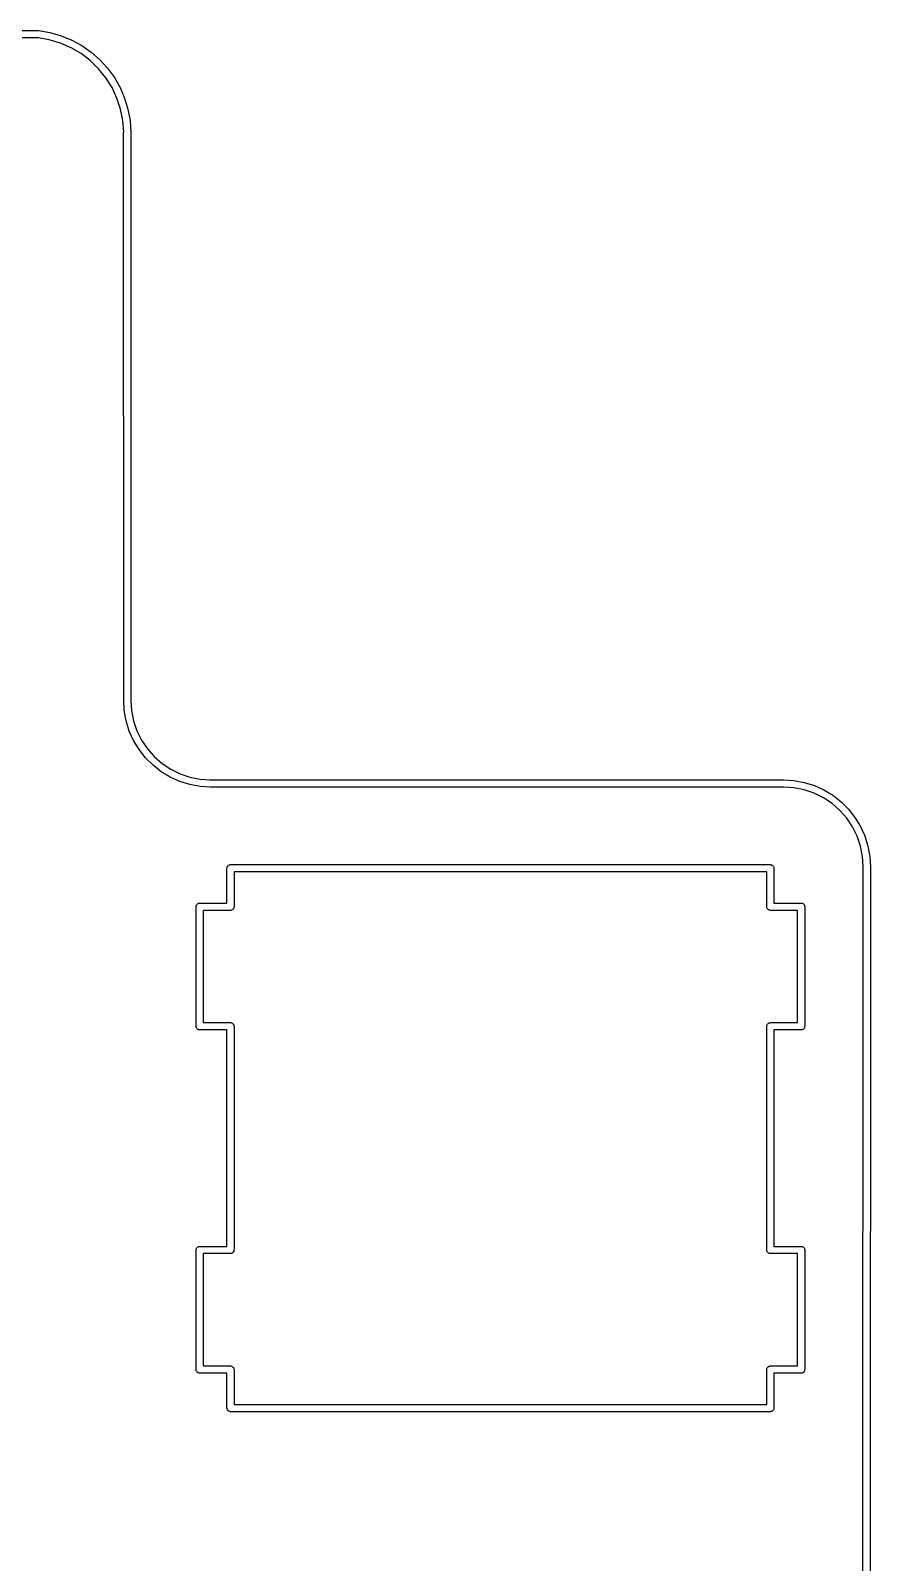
# Model space of a CAD drawing. Extents: x 0.2 to 12.2, y -4 to -0.2.
# Drawn here: x 11.342 to 12.2, y -1.755 to -0.191 of the extents above; entities that cross this region are included whole.
import ezdxf

# ---------------------------------------------------------------- set-up
doc = ezdxf.new("R2010")
doc.units = 0
doc.header["$MEASUREMENT"] = 0
doc.layers.add('BLACK', color=7, linetype='CONTINUOUS')

msp = doc.modelspace()

# ---------------------------------------------------------------- linework, layer by layer
at = {"layer": 'BLACK', "linetype": 'CONTINUOUS'}
for p, q in [((0.294999, -0.19317), (11.35, -0.19128)), ((11.35, -0.19872), (0.295001, -0.20061)), ((11.35, -0.19128), (11.3502, -0.191345)), ((11.3503, -0.198633), (11.35, -0.19872)), ((11.3502, -0.191345), (11.3504, -0.191302)), ((11.3613, -0.200533), (11.3503, -0.198633)), ((11.3504, -0.191302), (11.3504, -0.191302)), ((11.3504, -0.191302), (11.362, -0.193245)), ((11.3727, -0.203936), (11.3613, -0.200533)), ((11.362, -0.193245), (11.3733, -0.196461)), ((11.3733, -0.196461), (11.3842, -0.200911)), ((11.3842, -0.200911), (11.3945, -0.20654)), ((11.3835, -0.208679), (11.3727, -0.203936)), ((11.3938, -0.214693), (11.3835, -0.208679)), ((11.4032, -0.221891), (11.3938, -0.214693)), ((11.3945, -0.20654), (11.4042, -0.213279)), ((11.4042, -0.213279), (11.413, -0.221044)), ((11.4117, -0.230169), (11.4032, -0.221891)), ((11.4191, -0.239408), (11.4117, -0.230169)), ((11.413, -0.221044), (11.4209, -0.22974)), ((11.4209, -0.22974), (11.4278, -0.239261)), ((11.4254, -0.249473), (11.4191, -0.239408)), ((11.4304, -0.260219), (11.4254, -0.249473)), ((11.4278, -0.239261), (11.4336, -0.249487)), ((11.4336, -0.249487), (11.4382, -0.260293)), ((11.4341, -0.271491), (11.4304, -0.260219)), ((11.4382, -0.260293), (11.4416, -0.271547)), ((11.4365, -0.283125), (11.4341, -0.271491)), ((11.4416, -0.271547), (11.4438, -0.283109)), ((11.4373, -0.294458), (11.4365, -0.283125)), ((11.4372, -0.294897), (11.4373, -0.294458)), ((11.4373, -0.874792), (11.4372, -0.294897)), ((11.4438, -0.283109), (11.4446, -0.294836)), ((11.4446, -0.294836), (11.4446, -0.294866)), ((11.4446, -0.294866), (11.4446, -0.294895)), ((11.4446, -0.294895), (11.4447, -0.874791)), ((11.4373, -0.874793), (11.4373, -0.874792)), ((11.4379, -0.885486), (11.4373, -0.874793)), ((11.4447, -0.874792), (11.4446, -0.875238)), ((11.4446, -0.875238), (11.4452, -0.885424)), ((11.4447, -0.874791), (11.4447, -0.874791)), ((11.4447, -0.874791), (11.4447, -0.874792)), ((11.4399, -0.896024), (11.4379, -0.885486)), ((11.4452, -0.885424), (11.4473, -0.895874)), ((11.443, -0.906253), (11.4399, -0.896024)), ((11.4474, -0.916022), (11.443, -0.906253)), ((11.4473, -0.895874), (11.4507, -0.905963)), ((11.4507, -0.905963), (11.4555, -0.915519)), ((11.453, -0.925191), (11.4474, -0.916022)), ((11.4555, -0.915519), (11.4614, -0.924378)), ((11.4596, -0.933624), (11.453, -0.925191)), ((11.4672, -0.9412), (11.4596, -0.933624)), ((11.4614, -0.924378), (11.4684, -0.932388)), ((11.4684, -0.932388), (11.4764, -0.939414)), ((11.4756, -0.947807), (11.4672, -0.9412)), ((11.4848, -0.95335), (11.4756, -0.947807)), ((11.4764, -0.939414), (11.4853, -0.945333)), ((11.4945, -0.957747), (11.4848, -0.95335)), ((11.4853, -0.945333), (11.4948, -0.950045)), ((11.4948, -0.950045), (11.5049, -0.95347)), ((11.5049, -0.95347), (11.5154, -0.955549)), ((11.5048, -0.960934), (11.4945, -0.957747)), ((11.5153, -0.962865), (11.5048, -0.960934)), ((11.526, -0.963512), (11.5153, -0.962865)), ((11.5154, -0.955549), (11.5256, -0.956216)), ((11.5256, -0.956216), (11.526, -0.956071)), ((11.526, -0.956071), (11.526, -0.956071)), ((11.526, -0.956071), (11.526, -0.956071)), ((11.526, -0.956071), (12.1109, -0.956175)), ((12.1109, -0.963616), (11.526, -0.963512)), ((11.526, -0.963512), (11.526, -0.963512)), ((12.1109, -0.956175), (12.1109, -0.956175)), ((12.1109, -0.956175), (12.1216, -0.956822)), ((12.1113, -0.963471), (12.1109, -0.963616)), ((12.1109, -0.963616), (12.1109, -0.963616)), ((12.1109, -0.963616), (12.1109, -0.963616)), ((12.1215, -0.964139), (12.1113, -0.963471)), ((12.132, -0.966217), (12.1215, -0.964139)), ((12.1216, -0.956822), (12.1321, -0.958754)), ((12.1421, -0.969642), (12.132, -0.966217)), ((12.1321, -0.958754), (12.1424, -0.961941)), ((12.1424, -0.961941), (12.1521, -0.966338)), ((12.1521, -0.966338), (12.1613, -0.97188)), ((12.1516, -0.974355), (12.1421, -0.969642)), ((12.1605, -0.980274), (12.1516, -0.974355)), ((12.1685, -0.987299), (12.1605, -0.980274)), ((12.1613, -0.97188), (12.1697, -0.978488)), ((12.1697, -0.978488), (12.1773, -0.986063)), ((12.1755, -0.99531), (12.1685, -0.987299)), ((12.1814, -1.00417), (12.1755, -0.99531)), ((12.1773, -0.986063), (12.1839, -0.994497)), ((12.1839, -0.994497), (12.1895, -1.00367)), ((12.1861, -1.01372), (12.1814, -1.00417)), ((12.1896, -1.02381), (12.1861, -1.01372)), ((12.1895, -1.00367), (12.1939, -1.01344)), ((12.1939, -1.01344), (12.197, -1.02366)), ((12.1917, -1.03426), (12.1896, -1.02381)), ((12.197, -1.02366), (12.199, -1.0342)), ((11.5426, -1.0463), (11.5428, -1.04574)), ((11.5426, -1.08195), (11.5426, -1.0463)), ((11.5428, -1.04515), (11.5431, -1.04467)), ((11.5428, -1.04574), (11.5428, -1.04515)), ((11.5431, -1.04467), (11.5433, -1.04411)), ((11.5433, -1.04411), (11.5438, -1.04377)), ((11.5438, -1.04377), (11.5441, -1.04329)), ((11.5441, -1.04329), (11.5447, -1.04311)), ((11.5447, -1.04311), (11.5451, -1.04276)), ((11.5451, -1.04276), (11.5457, -1.04276)), ((11.5457, -1.04276), (11.5463, -1.04258)), ((11.5463, -1.04258), (12.0975, -1.04258)), ((12.0975, -1.04258), (12.098, -1.04276)), ((12.098, -1.04276), (12.0986, -1.04276)), ((12.0986, -1.04276), (12.0991, -1.04311)), ((12.0991, -1.04311), (12.0997, -1.04329)), ((12.0997, -1.04329), (12.1, -1.04377)), ((12.1, -1.04377), (12.1005, -1.04411)), ((12.1005, -1.04411), (12.1007, -1.04467)), ((12.1007, -1.04467), (12.101, -1.04515)), ((12.101, -1.04515), (12.101, -1.04574)), ((12.101, -1.04574), (12.1012, -1.0463)), ((12.1012, -1.0463), (12.1012, -1.08195)), ((12.1912, -3.85989), (12.1922, -1.0449)), ((12.1923, -1.04445), (12.1917, -1.03426)), ((12.1922, -1.0449), (12.1923, -1.04445)), ((12.1922, -1.0449), (12.1922, -1.0449)), ((12.1996, -1.0449), (12.1986, -3.8599)), ((12.199, -1.0342), (12.1996, -1.0449)), ((12.1996, -1.0449), (12.1996, -1.0449)), ((12.0938, -1.05002), (11.55, -1.05002)), ((11.55, -1.05002), (11.55, -1.08567)), ((12.0938, -1.08567), (12.0938, -1.05002)), ((11.5111, -1.08567), (11.5113, -1.08511)), ((11.5111, -1.20772), (11.5111, -1.08567)), ((11.5113, -1.08452), (11.5116, -1.08404)), ((11.5113, -1.08511), (11.5113, -1.08452)), ((11.5116, -1.08404), (11.5118, -1.08348)), ((11.5118, -1.08348), (11.5123, -1.08314)), ((11.5123, -1.08314), (11.5126, -1.08266)), ((11.5126, -1.08266), (11.5132, -1.08248)), ((11.5132, -1.08248), (11.5137, -1.08213)), ((11.5137, -1.08213), (11.5142, -1.08213)), ((11.5142, -1.08213), (11.5148, -1.08195)), ((11.5148, -1.08195), (11.5426, -1.08195)), ((11.5463, -1.08939), (11.5185, -1.08939)), ((11.5185, -1.08939), (11.5185, -1.204)), ((11.5469, -1.08921), (11.5463, -1.08939)), ((11.5474, -1.08921), (11.5469, -1.08921)), ((11.5479, -1.08886), (11.5474, -1.08921)), ((11.5485, -1.08868), (11.5479, -1.08886)), ((11.5488, -1.0882), (11.5485, -1.08868)), ((11.5493, -1.08786), (11.5488, -1.0882)), ((11.5495, -1.0873), (11.5493, -1.08786)), ((11.5498, -1.08682), (11.5495, -1.0873)), ((11.55, -1.08567), (11.5498, -1.08623)), ((11.5498, -1.08623), (11.5498, -1.08682)), ((12.0939, -1.08623), (12.0938, -1.08567)), ((12.0939, -1.08682), (12.0939, -1.08623)), ((12.0943, -1.0873), (12.0939, -1.08682)), ((12.0945, -1.08786), (12.0943, -1.0873)), ((12.0949, -1.0882), (12.0945, -1.08786)), ((12.0953, -1.08868), (12.0949, -1.0882)), ((12.0959, -1.08886), (12.0953, -1.08868)), ((12.0963, -1.08921), (12.0959, -1.08886)), ((12.0969, -1.08921), (12.0963, -1.08921)), ((12.0975, -1.08939), (12.0969, -1.08921)), ((12.1253, -1.08939), (12.0975, -1.08939)), ((12.1012, -1.08195), (12.129, -1.08195)), ((12.1253, -1.204), (12.1253, -1.08939)), ((12.129, -1.08195), (12.1295, -1.08213)), ((12.1295, -1.08213), (12.1301, -1.08213)), ((12.1301, -1.08213), (12.1306, -1.08248)), ((12.1306, -1.08248), (12.1312, -1.08266)), ((12.1312, -1.08266), (12.1315, -1.08314)), ((12.1315, -1.08314), (12.132, -1.08348)), ((12.132, -1.08348), (12.1322, -1.08404)), ((12.1322, -1.08404), (12.1325, -1.08452)), ((12.1325, -1.08452), (12.1325, -1.08511)), ((12.1325, -1.08511), (12.1327, -1.08567)), ((12.1327, -1.08567), (12.1327, -1.20772)), ((11.5185, -1.204), (11.5463, -1.204)), ((11.5463, -1.204), (11.5469, -1.20418)), ((12.0969, -1.20418), (12.0975, -1.204)), ((12.0975, -1.204), (12.1253, -1.204)), ((11.5113, -1.20828), (11.5111, -1.20772)), ((11.5113, -1.20887), (11.5113, -1.20828)), ((11.5116, -1.20934), (11.5113, -1.20887)), ((11.5118, -1.2099), (11.5116, -1.20934)), ((11.5123, -1.21025), (11.5118, -1.2099)), ((11.5126, -1.21073), (11.5123, -1.21025)), ((11.5132, -1.21091), (11.5126, -1.21073)), ((11.5137, -1.21125), (11.5132, -1.21091)), ((11.5142, -1.21125), (11.5137, -1.21125)), ((11.5148, -1.21144), (11.5142, -1.21125)), ((11.5426, -1.21144), (11.5148, -1.21144)), ((11.5426, -1.43234), (11.5426, -1.21144)), ((11.5469, -1.20418), (11.5474, -1.20418)), ((11.5474, -1.20418), (11.5479, -1.20452)), ((11.5479, -1.20452), (11.5485, -1.20471)), ((11.5485, -1.20471), (11.5488, -1.20518)), ((11.5488, -1.20518), (11.5493, -1.20553)), ((11.5493, -1.20553), (11.5495, -1.20609)), ((11.5495, -1.20609), (11.5498, -1.20657)), ((11.5498, -1.20657), (11.5498, -1.20716)), ((11.5498, -1.20716), (11.55, -1.20772)), ((11.55, -1.20772), (11.55, -1.43606)), ((12.0938, -1.20772), (12.0939, -1.20716)), ((12.0938, -1.43606), (12.0938, -1.20772)), ((12.0939, -1.20657), (12.0943, -1.20609)), ((12.0939, -1.20716), (12.0939, -1.20657)), ((12.0943, -1.20609), (12.0945, -1.20553)), ((12.0945, -1.20553), (12.0949, -1.20518)), ((12.0949, -1.20518), (12.0953, -1.20471)), ((12.0953, -1.20471), (12.0959, -1.20452)), ((12.0959, -1.20452), (12.0963, -1.20418)), ((12.0963, -1.20418), (12.0969, -1.20418)), ((12.129, -1.21144), (12.1012, -1.21144)), ((12.1012, -1.21144), (12.1012, -1.43234)), ((12.1295, -1.21125), (12.129, -1.21144)), ((12.1301, -1.21125), (12.1295, -1.21125)), ((12.1306, -1.21091), (12.1301, -1.21125)), ((12.1312, -1.21073), (12.1306, -1.21091)), ((12.1315, -1.21025), (12.1312, -1.21073)), ((12.132, -1.2099), (12.1315, -1.21025)), ((12.1322, -1.20934), (12.132, -1.2099)), ((12.1325, -1.20887), (12.1322, -1.20934)), ((12.1327, -1.20772), (12.1325, -1.20828)), ((12.1325, -1.20828), (12.1325, -1.20887)), ((11.5111, -1.43606), (11.5113, -1.4355)), ((11.5111, -1.55811), (11.5111, -1.43606)), ((11.5113, -1.43491), (11.5116, -1.43444)), ((11.5113, -1.4355), (11.5113, -1.43491)), ((11.5116, -1.43444), (11.5118, -1.43388)), ((11.5118, -1.43388), (11.5123, -1.43353)), ((11.5123, -1.43353), (11.5126, -1.43305)), ((11.5126, -1.43305), (11.5132, -1.43287)), ((11.5132, -1.43287), (11.5137, -1.43253)), ((11.5137, -1.43253), (11.5142, -1.43253)), ((11.5142, -1.43253), (11.5148, -1.43234)), ((11.5148, -1.43234), (11.5426, -1.43234)), ((11.5493, -1.43825), (11.5488, -1.4386)), ((11.5495, -1.43769), (11.5493, -1.43825)), ((11.5498, -1.43721), (11.5495, -1.43769)), ((11.55, -1.43606), (11.5498, -1.43662)), ((11.5498, -1.43662), (11.5498, -1.43721)), ((12.0939, -1.43662), (12.0938, -1.43606)), ((12.0939, -1.43721), (12.0939, -1.43662)), ((12.0943, -1.43769), (12.0939, -1.43721)), ((12.0945, -1.43825), (12.0943, -1.43769)), ((12.0949, -1.4386), (12.0945, -1.43825)), ((12.1012, -1.43234), (12.129, -1.43234)), ((12.129, -1.43234), (12.1295, -1.43253)), ((12.1295, -1.43253), (12.1301, -1.43253)), ((12.1301, -1.43253), (12.1306, -1.43287)), ((12.1306, -1.43287), (12.1312, -1.43305)), ((12.1312, -1.43305), (12.1315, -1.43353)), ((12.1315, -1.43353), (12.132, -1.43388)), ((12.132, -1.43388), (12.1322, -1.43444)), ((12.1322, -1.43444), (12.1325, -1.43491)), ((12.1325, -1.43491), (12.1325, -1.4355)), ((12.1325, -1.4355), (12.1327, -1.43606)), ((12.1327, -1.43606), (12.1327, -1.55811)), ((11.5463, -1.43978), (11.5185, -1.43978)), ((11.5185, -1.43978), (11.5185, -1.55439)), ((11.5469, -1.4396), (11.5463, -1.43978)), ((11.5474, -1.4396), (11.5469, -1.4396)), ((11.5479, -1.43925), (11.5474, -1.4396)), ((11.5485, -1.43907), (11.5479, -1.43925)), ((11.5488, -1.4386), (11.5485, -1.43907)), ((12.0953, -1.43907), (12.0949, -1.4386)), ((12.0959, -1.43925), (12.0953, -1.43907)), ((12.0963, -1.4396), (12.0959, -1.43925)), ((12.0969, -1.4396), (12.0963, -1.4396)), ((12.0975, -1.43978), (12.0969, -1.4396)), ((12.1253, -1.43978), (12.0975, -1.43978)), ((12.1253, -1.55439), (12.1253, -1.43978)), ((11.5113, -1.55867), (11.5111, -1.55811)), ((11.5113, -1.55926), (11.5113, -1.55867)), ((11.5116, -1.55974), (11.5113, -1.55926)), ((11.5118, -1.5603), (11.5116, -1.55974)), ((11.5123, -1.56064), (11.5118, -1.5603)), ((11.5126, -1.56112), (11.5123, -1.56064)), ((11.5132, -1.5613), (11.5126, -1.56112)), ((11.5137, -1.56165), (11.5132, -1.5613)), ((11.5142, -1.56165), (11.5137, -1.56165)), ((11.5148, -1.56183), (11.5142, -1.56165)), ((11.5426, -1.56183), (11.5148, -1.56183)), ((11.5185, -1.55439), (11.5463, -1.55439)), ((11.5426, -1.59748), (11.5426, -1.56183)), ((11.5463, -1.55439), (11.5469, -1.55457)), ((11.5469, -1.55457), (11.5474, -1.55457)), ((11.5474, -1.55457), (11.5479, -1.55492)), ((11.5479, -1.55492), (11.5485, -1.5551)), ((11.5485, -1.5551), (11.5488, -1.55558)), ((11.5488, -1.55558), (11.5493, -1.55592)), ((11.5493, -1.55592), (11.5495, -1.55648)), ((11.5495, -1.55648), (11.5498, -1.55696)), ((11.5498, -1.55696), (11.5498, -1.55755)), ((11.5498, -1.55755), (11.55, -1.55811)), ((11.55, -1.55811), (11.55, -1.59376)), ((12.0938, -1.55811), (12.0939, -1.55755)), ((12.0938, -1.59376), (12.0938, -1.55811)), ((12.0939, -1.55696), (12.0943, -1.55648)), ((12.0939, -1.55755), (12.0939, -1.55696)), ((12.0943, -1.55648), (12.0945, -1.55592)), ((12.0945, -1.55592), (12.0949, -1.55558)), ((12.0949, -1.55558), (12.0953, -1.5551)), ((12.0953, -1.5551), (12.0959, -1.55492)), ((12.0959, -1.55492), (12.0963, -1.55457)), ((12.0963, -1.55457), (12.0969, -1.55457)), ((12.0969, -1.55457), (12.0975, -1.55439)), ((12.0975, -1.55439), (12.1253, -1.55439)), ((12.129, -1.56183), (12.1012, -1.56183)), ((12.1012, -1.56183), (12.1012, -1.59748)), ((12.1295, -1.56165), (12.129, -1.56183)), ((12.1301, -1.56165), (12.1295, -1.56165)), ((12.1306, -1.5613), (12.1301, -1.56165)), ((12.1312, -1.56112), (12.1306, -1.5613)), ((12.1315, -1.56064), (12.1312, -1.56112)), ((12.132, -1.5603), (12.1315, -1.56064)), ((12.1322, -1.55974), (12.132, -1.5603)), ((12.1325, -1.55926), (12.1322, -1.55974)), ((12.1327, -1.55811), (12.1325, -1.55867)), ((12.1325, -1.55867), (12.1325, -1.55926)), ((11.55, -1.59376), (12.0938, -1.59376)), ((11.5428, -1.59804), (11.5426, -1.59748)), ((11.5428, -1.59863), (11.5428, -1.59804)), ((11.5431, -1.59911), (11.5428, -1.59863)), ((11.5433, -1.59967), (11.5431, -1.59911)), ((11.5438, -1.60001), (11.5433, -1.59967)), ((11.5441, -1.60049), (11.5438, -1.60001)), ((11.5447, -1.60067), (11.5441, -1.60049)), ((11.5451, -1.60102), (11.5447, -1.60067)), ((11.5457, -1.60102), (11.5451, -1.60102)), ((11.5463, -1.6012), (11.5457, -1.60102)), ((12.0975, -1.6012), (11.5463, -1.6012)), ((12.098, -1.60102), (12.0975, -1.6012)), ((12.0986, -1.60102), (12.098, -1.60102)), ((12.0991, -1.60067), (12.0986, -1.60102)), ((12.0997, -1.60049), (12.0991, -1.60067)), ((12.1, -1.60001), (12.0997, -1.60049)), ((12.1005, -1.59967), (12.1, -1.60001)), ((12.1007, -1.59911), (12.1005, -1.59967)), ((12.101, -1.59863), (12.1007, -1.59911)), ((12.1012, -1.59748), (12.101, -1.59804)), ((12.101, -1.59804), (12.101, -1.59863))]:
    msp.add_line(p, q, dxfattribs=at)

doc.saveas('drawing.dxf')
